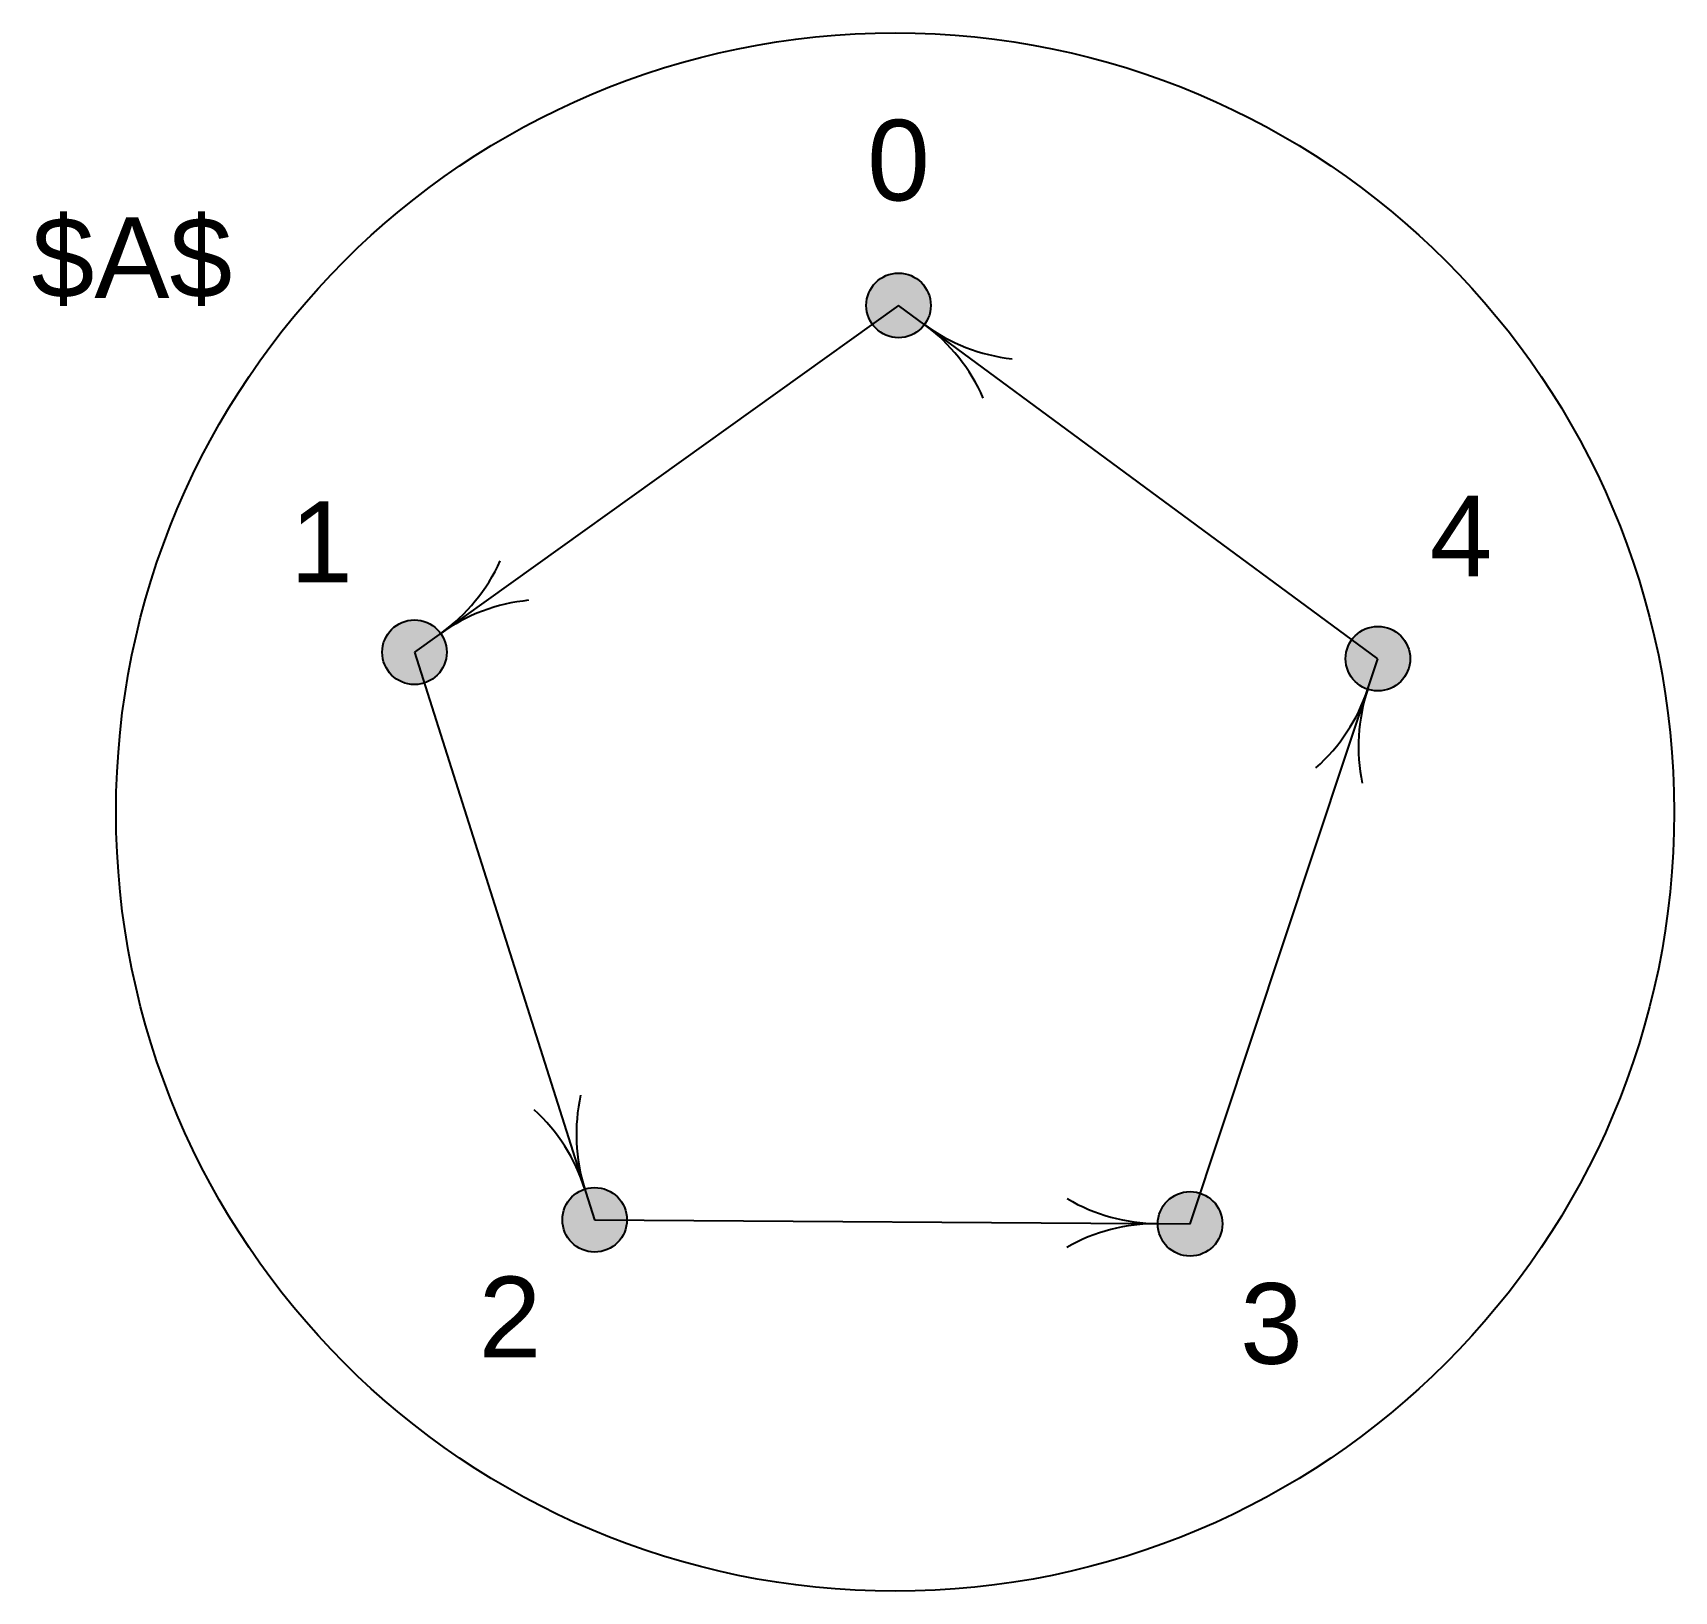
# Model space of a CAD drawing. Header units: inches. Extents: x 372 to 779, y 294 to 680.
import ezdxf
from ezdxf.enums import TextEntityAlignment as Align

# ---------------------------------------------------------------- set-up
doc = ezdxf.new("R2010")
doc.units = ezdxf.units.IN
doc.header["$MEASUREMENT"] = 0
doc.styles.get("Standard").update_dxf_attribs({"font": 'arial.ttf'})

msp = doc.modelspace()

# ---------------------------------------------------------------- hatches: boundary and pattern name
h = msp.add_hatch(color=255)
edge = h.paths.add_edge_path()
edge.add_arc((587.03, 612.58), 8, 0, 360)
h = msp.add_hatch(color=255)
edge = h.paths.add_edge_path()
edge.add_arc((467.07, 526.64), 8, 0, 360)
h = msp.add_hatch(color=255)
edge = h.paths.add_edge_path()
edge.add_arc((705.83, 525.04), 8, 0, 360)
h = msp.add_hatch(color=255)
edge = h.paths.add_edge_path()
edge.add_arc((511.72, 386), 8, 0, 360)
h = msp.add_hatch(color=255)
edge = h.paths.add_edge_path()
edge.add_arc((659.29, 385), 8, 0, 360)

# ---------------------------------------------------------------- linework, layer by layer
for p, q in [((587.03, 612.58), (467.07, 526.64)), ((705.83, 525.04), (587.03, 612.58)), ((467.07, 526.64), (511.72, 386)), ((659.29, 385), (705.83, 525.04)), ((511.72, 386), (659.29, 385))]:
    msp.add_line(p, q)
for centre, radius in [((586.19, 487.05), 193.07), ((587.03, 612.58), 8), ((467.07, 526.64), 8), ((705.83, 525.04), 8), ((511.72, 386), 8), ((659.29, 385), 8)]:
    msp.add_circle(centre, radius)
for centre, start, end in [((566.78, 571.61), 23.6151, 53.6151), ((620.16, 644.06), 233.6151, 263.6151), ((447.36, 567.89), 305.6151, 335.6151), ((499.77, 494.72), 95.6151, 125.6151), ((660.6, 531.64), 311.6151, 341.6151), ((746.01, 503.26), 161.6151, 191.6151), ((552.19, 407.24), 167.6151, 197.6151), ((466.41, 380), 17.6151, 47.6151), ((651.59, 430.06), 239.6151, 269.6151), ((650.99, 340.06), 89.6151, 119.6151)]:
    msp.add_arc(centre, 45, start, end)

# ---------------------------------------------------------------- texts
msp.add_text('0', height=20).set_placement((587.03, 632.58), align=Align.BOTTOM_CENTER)
for s, p in [('$A$', (421.9, 608.41)), ('1', (451.8, 538))]:
    msp.add_text(s, height=20).set_placement(p, align=Align.BOTTOM_RIGHT)
msp.add_text('4', height=20).set_placement((718.65, 539.42), align=Align.BOTTOM_LEFT)
msp.add_text('2', height=20).set_placement((498.51, 371.93), align=Align.TOP_RIGHT)
msp.add_text('3', height=20).set_placement((671.69, 370.32), align=Align.TOP_LEFT)

doc.saveas('drawing.dxf')
